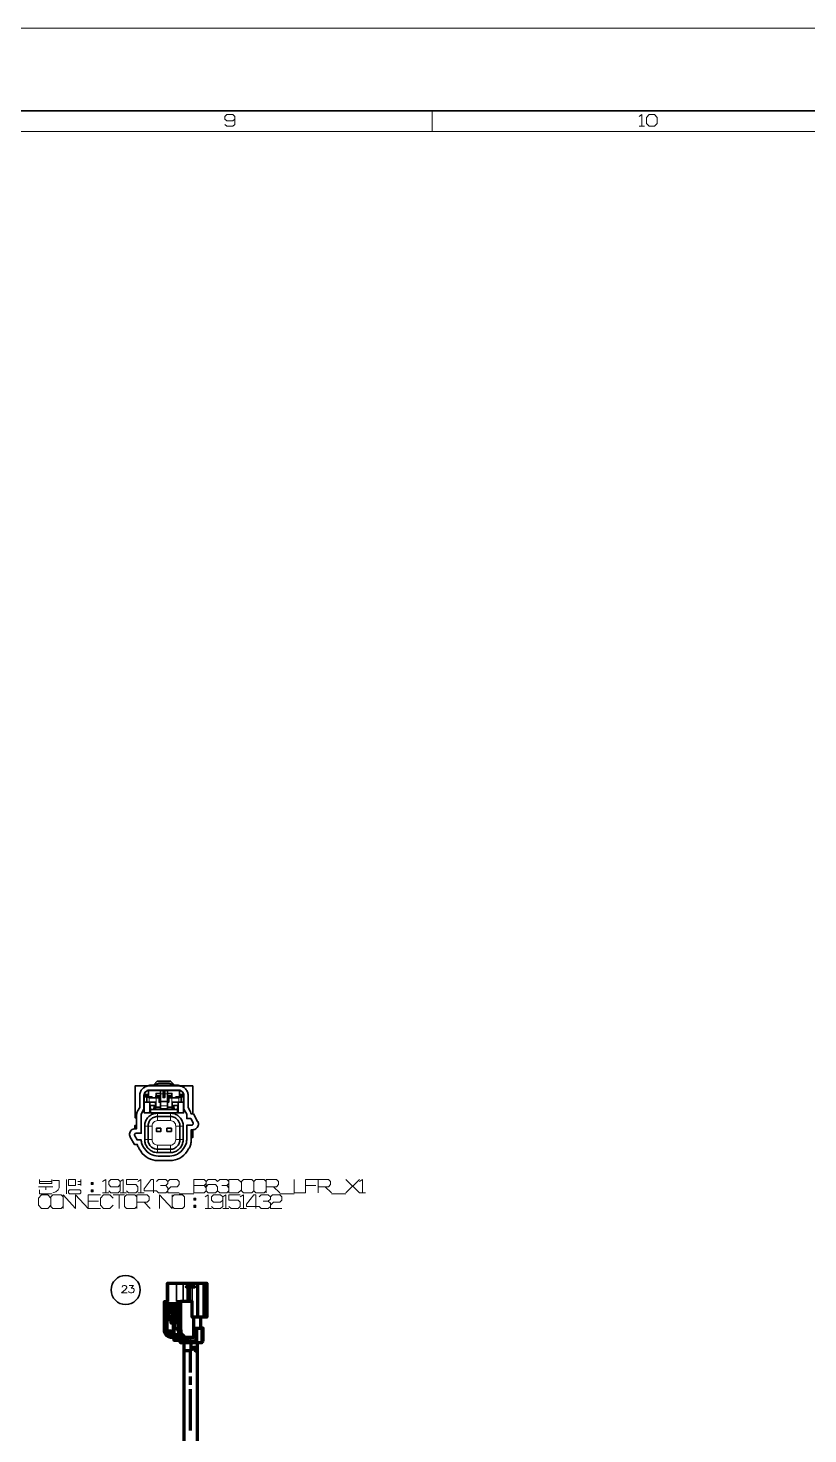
# Model space of a CAD drawing. Header units: millimetres. Extents: x 0 to 174, y 0 to 33.
# Drawn here: x 32.38 to 39.79, y 19.75 to 33.11 of the extents above; entities that cross this region are included whole.
import ezdxf

# ---------------------------------------------------------------- set-up
doc = ezdxf.new("R2010")
doc.units = ezdxf.units.MM
doc.layers.add('PDF2_형상', color=157, linetype='Continuous', true_color=0x405f80)

msp = doc.modelspace()

# ---------------------------------------------------------------- linework, layer by layer
at = {"layer": 'PDF2_형상', "color": 7, "lineweight": 13}
for points in [[(0, 0), (0, 33.11), (173.622, 33.11), (173.622, 0)], [(38.283, 32.288), (38.333, 32.288), (38.359, 32.262), (38.359, 32.203), (38.333, 32.178), (38.283, 32.178), (38.257, 32.203), (38.257, 32.262)], [(0.984, 0.984), (0.984, 32.126), (172.638, 32.126), (172.638, 0.984)], [(32.764, 22.166), (32.833, 22.166), (32.833, 22.107), (32.764, 22.107)], [(32.774, 22.067), (32.873, 22.067), (32.883, 22.058), (32.883, 22.038), (32.873, 22.028), (32.774, 22.028), (32.764, 22.038), (32.764, 22.058)], [(32.981, 22.136), (33.001, 22.136), (33.001, 22.117), (32.981, 22.117)], [(32.981, 22.067), (33.001, 22.067), (33.001, 22.048), (32.981, 22.048)], [(34.29, 22.166), (34.379, 22.166), (34.408, 22.136), (34.408, 22.067), (34.379, 22.038), (34.29, 22.038)], [(34.428, 22.166), (34.507, 22.166), (34.526, 22.146), (34.526, 22.058), (34.507, 22.038), (34.428, 22.038), (34.408, 22.058), (34.408, 22.146)], [(34.546, 22.166), (34.625, 22.166), (34.644, 22.146), (34.644, 22.058), (34.625, 22.038), (34.546, 22.038), (34.526, 22.058), (34.526, 22.146)], [(32.617, 22.018), (32.696, 22.018), (32.715, 21.999), (32.715, 21.91), (32.696, 21.89), (32.617, 21.89), (32.597, 21.91), (32.597, 21.999)], [(33.316, 22.018), (33.394, 22.018), (33.414, 21.999), (33.414, 21.91), (33.394, 21.89), (33.316, 21.89), (33.296, 21.91), (33.296, 21.999)], [(33.768, 22.018), (33.847, 22.018), (33.867, 21.999), (33.867, 21.91), (33.847, 21.89), (33.768, 21.89), (33.749, 21.91), (33.749, 21.999)], [(33.955, 21.989), (33.975, 21.989), (33.975, 21.969), (33.955, 21.969)], [(33.955, 21.92), (33.975, 21.92), (33.975, 21.9), (33.955, 21.9)]]:
    msp.add_lwpolyline(points, close=True, dxfattribs=at)
at = {"layer": 'PDF2_형상', "color": 7, "lineweight": 35}
for points in [[(0.787, 0.787), (0.787, 32.323), (172.835, 32.323), (172.835, 0.787)], [(33.855, 22.544), (33.855, 22.673), (33.855, 22.683), (33.854, 22.693), (33.852, 22.703), (33.849, 22.712), (33.845, 22.721), (33.841, 22.73), (33.836, 22.739), (33.831, 22.747), (33.824, 22.754), (33.818, 22.762), (33.81, 22.768), (33.803, 22.774), (33.794, 22.779), (33.785, 22.784), (33.776, 22.788), (33.767, 22.791), (33.758, 22.793), (33.748, 22.795), (33.738, 22.795), (33.733, 22.796), (33.611, 22.796), (33.601, 22.795), (33.592, 22.794), (33.582, 22.792), (33.572, 22.789), (33.563, 22.786), (33.554, 22.782), (33.546, 22.777), (33.538, 22.771), (33.53, 22.765), (33.523, 22.758), (33.517, 22.751), (33.511, 22.743), (33.505, 22.734), (33.501, 22.726), (33.497, 22.717), (33.494, 22.707), (33.492, 22.698), (33.49, 22.688), (33.489, 22.678), (33.489, 22.673), (33.489, 22.544), (33.489, 22.534), (33.491, 22.524), (33.493, 22.514), (33.495, 22.505), (33.499, 22.496), (33.503, 22.487), (33.508, 22.478), (33.514, 22.47), (33.52, 22.463), (33.527, 22.456), (33.534, 22.449), (33.542, 22.443), (33.55, 22.438), (33.559, 22.433), (33.568, 22.429), (33.577, 22.426), (33.587, 22.424), (33.597, 22.423), (33.606, 22.422), (33.611, 22.422), (33.733, 22.422), (33.743, 22.422), (33.753, 22.423), (33.762, 22.425), (33.772, 22.428), (33.781, 22.431), (33.79, 22.436), (33.798, 22.44), (33.807, 22.446), (33.814, 22.452), (33.821, 22.459), (33.828, 22.467), (33.834, 22.474), (33.839, 22.483), (33.843, 22.491), (33.847, 22.5), (33.85, 22.51), (33.853, 22.519), (33.854, 22.529), (33.855, 22.539)], [(33.521, 22.673), (33.521, 22.544), (33.521, 22.534), (33.523, 22.524), (33.525, 22.515), (33.529, 22.506), (33.534, 22.497), (33.539, 22.489), (33.545, 22.481), (33.553, 22.474), (33.56, 22.468), (33.569, 22.463), (33.578, 22.459), (33.587, 22.456), (33.597, 22.454), (33.607, 22.453), (33.611, 22.453), (33.733, 22.453), (33.743, 22.454), (33.753, 22.455), (33.762, 22.458), (33.771, 22.461), (33.78, 22.466), (33.788, 22.472), (33.796, 22.478), (33.802, 22.485), (33.808, 22.493), (33.813, 22.501), (33.817, 22.51), (33.82, 22.52), (33.823, 22.529), (33.824, 22.539), (33.824, 22.544), (33.824, 22.673), (33.823, 22.683), (33.822, 22.693), (33.819, 22.702), (33.815, 22.712), (33.811, 22.72), (33.805, 22.728), (33.799, 22.736), (33.792, 22.743), (33.784, 22.749), (33.775, 22.754), (33.766, 22.758), (33.757, 22.761), (33.748, 22.763), (33.738, 22.764), (33.733, 22.764), (33.611, 22.764), (33.601, 22.764), (33.592, 22.762), (33.582, 22.759), (33.573, 22.756), (33.564, 22.751), (33.556, 22.746), (33.549, 22.739), (33.542, 22.732), (33.536, 22.724), (33.531, 22.716), (33.527, 22.707), (33.524, 22.697), (33.522, 22.688), (33.521, 22.678)], [(33.643, 22.653), (33.643, 22.623), (33.601, 22.623), (33.601, 22.653)], [(33.743, 22.653), (33.743, 22.623), (33.701, 22.623), (33.701, 22.653)]]:
    msp.add_lwpolyline(points, close=True, dxfattribs=at)
at = {"layer": 'PDF2_형상', "color": 7, "lineweight": 13}
for points in [[(34.345, 32.246), (34.328, 32.229), (34.269, 32.229), (34.252, 32.246), (34.252, 32.271), (34.269, 32.288), (34.328, 32.288), (34.345, 32.271), (34.345, 32.195), (34.328, 32.178), (34.269, 32.178), (34.252, 32.195)], [(36.22, 32.126), (36.22, 32.323)], [(38.189, 32.271), (38.214, 32.288), (38.214, 32.178)], [(38.189, 32.178), (38.24, 32.178)], [(33.532, 23.012), (33.532, 23.014)], [(33.664, 23.008), (33.639, 23.008)], [(33.706, 23.008), (33.68, 23.008)], [(33.812, 23.012), (33.812, 23.014)], [(33.484, 22.964), (33.482, 22.964)], [(33.532, 22.899), (33.532, 22.942)], [(33.597, 22.94), (33.597, 22.853)], [(33.664, 22.979), (33.639, 22.979)], [(33.639, 22.867), (33.706, 22.867)], [(33.706, 22.979), (33.68, 22.979)], [(33.747, 22.853), (33.747, 22.94)], [(33.813, 22.899), (33.813, 22.942)], [(33.86, 22.964), (33.862, 22.964)], [(33.611, 22.725), (33.601, 22.724), (33.592, 22.721), (33.583, 22.717), (33.576, 22.71), (33.569, 22.703), (33.564, 22.694), (33.561, 22.685), (33.56, 22.675), (33.56, 22.673)], [(33.733, 22.725), (33.611, 22.725), (33.611, 22.764), (33.611, 22.796)], [(33.784, 22.673), (33.783, 22.683), (33.781, 22.693), (33.776, 22.701), (33.77, 22.709), (33.763, 22.715), (33.754, 22.72), (33.745, 22.723), (33.735, 22.725), (33.733, 22.725), (33.733, 22.764), (33.733, 22.796)], [(33.489, 22.673), (33.521, 22.673), (33.56, 22.673), (33.56, 22.544), (33.561, 22.534), (33.564, 22.524), (33.568, 22.516), (33.574, 22.508), (33.582, 22.502), (33.59, 22.497), (33.599, 22.494), (33.609, 22.492), (33.611, 22.492), (33.733, 22.492), (33.743, 22.493), (33.752, 22.496), (33.761, 22.501), (33.769, 22.507), (33.775, 22.514), (33.78, 22.523), (33.783, 22.532), (33.784, 22.542), (33.784, 22.544), (33.784, 22.673), (33.824, 22.673), (33.855, 22.673)], [(33.56, 22.544), (33.521, 22.544), (33.489, 22.544)], [(33.611, 22.492), (33.611, 22.453), (33.611, 22.422)], [(33.733, 22.492), (33.733, 22.453), (33.733, 22.422)], [(33.784, 22.544), (33.824, 22.544), (33.855, 22.544)], [(32.479, 22.097), (32.617, 22.097)], [(32.489, 22.166), (32.489, 22.127), (32.607, 22.127), (32.607, 22.166), (32.607, 22.146), (32.489, 22.146)], [(32.489, 22.067), (32.489, 22.028), (32.607, 22.028)], [(32.548, 22.097), (32.548, 22.067)], [(32.617, 22.156), (32.676, 22.156), (32.676, 22.117), (32.676, 22.087), (32.666, 22.067), (32.646, 22.048), (32.617, 22.038)], [(32.745, 22.166), (32.745, 22.028)], [(32.853, 22.146), (32.883, 22.146)], [(32.853, 22.117), (32.883, 22.117)], [(32.883, 22.166), (32.883, 22.107)], [(32.991, 22.136), (32.991, 22.117)], [(32.991, 22.067), (32.991, 22.048)], [(33.089, 22.146), (33.119, 22.166), (33.119, 22.038)], [(33.257, 22.117), (33.237, 22.097), (33.168, 22.097), (33.148, 22.117), (33.148, 22.146), (33.168, 22.166), (33.237, 22.166), (33.257, 22.146), (33.257, 22.058), (33.237, 22.038), (33.168, 22.038), (33.148, 22.058)], [(33.257, 22.146), (33.286, 22.166), (33.286, 22.038)], [(33.424, 22.166), (33.316, 22.166), (33.316, 22.117), (33.404, 22.117), (33.424, 22.097), (33.424, 22.058), (33.404, 22.038), (33.335, 22.038), (33.316, 22.058)], [(33.424, 22.146), (33.453, 22.166), (33.453, 22.038)], [(33.572, 22.038), (33.572, 22.166), (33.552, 22.166), (33.483, 22.077), (33.483, 22.058), (33.601, 22.058), (33.621, 22.038), (33.69, 22.038), (33.709, 22.058), (33.709, 22.087), (33.69, 22.107), (33.64, 22.107), (33.69, 22.107), (33.709, 22.127), (33.709, 22.146), (33.69, 22.166), (33.621, 22.166), (33.601, 22.146)], [(33.709, 22.146), (33.729, 22.166), (33.798, 22.166), (33.818, 22.146), (33.818, 22.117), (33.798, 22.097), (33.739, 22.097), (33.709, 22.067), (33.709, 22.038), (33.818, 22.038)], [(34.054, 22.107), (34.074, 22.087), (34.074, 22.058), (34.054, 22.038), (33.955, 22.038), (33.955, 22.166), (34.054, 22.166), (34.074, 22.146), (34.074, 22.127), (34.054, 22.107), (33.955, 22.107)], [(34.182, 22.058), (34.202, 22.038), (34.27, 22.038), (34.29, 22.058), (34.29, 22.087), (34.27, 22.107), (34.221, 22.107), (34.27, 22.107), (34.29, 22.127), (34.29, 22.146), (34.27, 22.166), (34.202, 22.166), (34.182, 22.146), (34.162, 22.166), (34.093, 22.166), (34.074, 22.146), (34.074, 22.058), (34.093, 22.038), (34.162, 22.038), (34.182, 22.058), (34.182, 22.097), (34.162, 22.117), (34.093, 22.117), (34.074, 22.097)], [(34.644, 22.038), (34.644, 22.166), (34.743, 22.166), (34.762, 22.146), (34.762, 22.117), (34.743, 22.097), (34.644, 22.097)], [(34.713, 22.097), (34.772, 22.038)], [(34.91, 22.166), (34.91, 22.038), (35.018, 22.038), (35.018, 22.166), (35.137, 22.166)], [(35.117, 22.107), (35.018, 22.107)], [(35.137, 22.038), (35.137, 22.166), (35.235, 22.166), (35.255, 22.146), (35.255, 22.117), (35.235, 22.097), (35.137, 22.097)], [(35.205, 22.097), (35.264, 22.038)], [(35.402, 22.166), (35.53, 22.038), (35.589, 22.038)], [(35.53, 22.166), (35.402, 22.038)], [(35.53, 22.146), (35.56, 22.166), (35.56, 22.038)], [(32.597, 21.989), (32.568, 22.018), (32.509, 22.018), (32.479, 21.989), (32.479, 21.92), (32.509, 21.89), (32.568, 21.89), (32.597, 21.92)], [(32.715, 21.89), (32.715, 22.018), (32.833, 21.89), (32.833, 22.018)], [(32.833, 21.89), (32.833, 22.018), (32.952, 21.89), (32.952, 22.018)], [(33.07, 22.018), (32.952, 22.018), (32.952, 21.89), (33.07, 21.89)], [(33.05, 21.959), (32.952, 21.959)], [(33.188, 21.989), (33.158, 22.018), (33.099, 22.018), (33.07, 21.989), (33.07, 21.92), (33.099, 21.89), (33.158, 21.89), (33.188, 21.92)], [(33.089, 22.038), (33.148, 22.038)], [(33.188, 22.018), (33.296, 22.018)], [(33.247, 22.018), (33.247, 21.89)], [(33.257, 22.038), (33.316, 22.038)], [(33.414, 21.89), (33.414, 22.018), (33.512, 22.018), (33.532, 21.999), (33.532, 21.969), (33.512, 21.949), (33.414, 21.949)], [(33.424, 22.038), (33.483, 22.038)], [(33.483, 21.949), (33.542, 21.89)], [(33.631, 21.89), (33.631, 22.018), (33.749, 21.89), (33.749, 22.018)], [(33.818, 22.028), (33.955, 22.028)], [(33.965, 21.989), (33.965, 21.969)], [(33.965, 21.92), (33.965, 21.9)], [(34.064, 21.999), (34.093, 22.018), (34.093, 21.89)], [(34.231, 21.969), (34.211, 21.949), (34.143, 21.949), (34.123, 21.969), (34.123, 21.999), (34.143, 22.018), (34.211, 22.018), (34.231, 21.999), (34.231, 21.91), (34.211, 21.89), (34.143, 21.89), (34.123, 21.91)], [(34.231, 21.999), (34.261, 22.018), (34.261, 21.89)], [(34.398, 22.018), (34.29, 22.018), (34.29, 21.969), (34.379, 21.969), (34.398, 21.949), (34.398, 21.91), (34.379, 21.89), (34.31, 21.89), (34.29, 21.91)], [(34.398, 21.999), (34.428, 22.018), (34.428, 21.89)], [(34.546, 21.89), (34.546, 22.018), (34.526, 22.018), (34.457, 21.93), (34.457, 21.91), (34.576, 21.91), (34.595, 21.89), (34.664, 21.89), (34.684, 21.91), (34.684, 21.939), (34.664, 21.959), (34.615, 21.959), (34.664, 21.959), (34.684, 21.979), (34.684, 21.999), (34.664, 22.018), (34.595, 22.018), (34.576, 21.999)], [(34.684, 21.999), (34.703, 22.018), (34.772, 22.018), (34.792, 21.999), (34.792, 21.969), (34.772, 21.949), (34.713, 21.949), (34.684, 21.92), (34.684, 21.89), (34.792, 21.89)], [(34.772, 22.028), (34.91, 22.028)], [(35.264, 22.028), (35.402, 22.028)], [(34.064, 21.89), (34.123, 21.89)], [(34.231, 21.89), (34.29, 21.89)], [(34.398, 21.89), (34.457, 21.89)]]:
    msp.add_lwpolyline(points, dxfattribs=at)
at = {"layer": 'PDF2_형상', "color": 7, "lineweight": 35}
msp.add_lwpolyline([(33.73, 22.345), (33.614, 22.345, -0.254292), (33.452, 22.433), (33.437, 22.456), (33.434, 22.462), (33.429, 22.471), (33.425, 22.48), (33.421, 22.489), (33.418, 22.498), (33.392, 22.498), (33.352, 22.568), (33.35, 22.571), (33.347, 22.58), (33.345, 22.59), (33.345, 22.6), (33.347, 22.609), (33.35, 22.618), (33.356, 22.627), (33.362, 22.634), (33.37, 22.64), (33.379, 22.644), (33.388, 22.647), (33.398, 22.648), (33.412, 22.648), (33.412, 22.778), (33.413, 22.788), (33.415, 22.798), (33.418, 22.807), (33.422, 22.816), (33.442, 22.849), (33.442, 22.964), (33.442, 22.968), (33.443, 22.978), (33.445, 22.988), (33.448, 22.997), (33.452, 23.006), (33.457, 23.014), (33.463, 23.022), (33.47, 23.029), (33.477, 23.036), (33.486, 23.041), (33.494, 23.046), (33.503, 23.049), (33.513, 23.052), (33.523, 23.054), (33.532, 23.054), (33.812, 23.054), (33.817, 23.054), (33.826, 23.053), (33.836, 23.051), (33.845, 23.048), (33.854, 23.044), (33.863, 23.039), (33.87, 23.033), (33.877, 23.026), (33.884, 23.018), (33.889, 23.01), (33.894, 23.002), (33.898, 22.993), (33.9, 22.983), (33.902, 22.973), (33.902, 22.964), (33.902, 22.849), (33.922, 22.816), (33.922, 22.815), (33.926, 22.807), (33.929, 22.797), (33.931, 22.788), (33.952, 22.788), (33.992, 22.718), (33.994, 22.715), (33.997, 22.706), (33.999, 22.696), (33.999, 22.686), (33.997, 22.677), (33.994, 22.668), (33.989, 22.659), (33.982, 22.652), (33.974, 22.646), (33.965, 22.642), (33.956, 22.639), (33.946, 22.638), (33.932, 22.638), (33.932, 22.541), (33.932, 22.54), (33.932, 22.53), (33.931, 22.52), (33.929, 22.51), (33.927, 22.501), (33.924, 22.492), (33.92, 22.482), (33.917, 22.473), (33.912, 22.464), (33.907, 22.456), (33.892, 22.433, -0.254529)], format="xyb", close=True, dxfattribs=at)
for points in [[(33.412, 22.745), (33.398, 22.754), (33.398, 22.786), (33.398, 23.054), (33.532, 23.054)], [(33.508, 22.899), (33.508, 22.951), (33.485, 22.951), (33.485, 22.951), (33.484, 22.948), (33.484, 22.964), (33.485, 22.971), (33.487, 22.98), (33.491, 22.989), (33.497, 22.997), (33.505, 23.003), (33.513, 23.008), (33.523, 23.011), (33.532, 23.012), (33.812, 23.012), (33.819, 23.011), (33.828, 23.009), (33.837, 23.005), (33.845, 22.999), (33.851, 22.991), (33.856, 22.983), (33.859, 22.973), (33.86, 22.964), (33.86, 22.948), (33.859, 22.951), (33.859, 22.798), (33.859, 22.838), (33.862, 22.833), (33.862, 22.964), (33.861, 22.973), (33.858, 22.983), (33.853, 22.991), (33.847, 22.999), (33.84, 23.005), (33.831, 23.01), (33.822, 23.013), (33.812, 23.014), (33.532, 23.014), (33.523, 23.013), (33.513, 23.01), (33.505, 23.005), (33.497, 22.999), (33.491, 22.991), (33.486, 22.983), (33.483, 22.973), (33.482, 22.964), (33.482, 22.833), (33.485, 22.838), (33.485, 22.798), (33.859, 22.798)], [(33.484, 22.956), (33.526, 22.956), (33.526, 22.972), (33.49, 22.972), (33.49, 22.987)], [(33.825, 23.054), (33.816, 23.058), (33.806, 23.061), (33.797, 23.062), (33.795, 23.062), (33.549, 23.062), (33.539, 23.061), (33.53, 23.059), (33.521, 23.055), (33.52, 23.054)], [(33.706, 22.906), (33.706, 22.867), (33.706, 22.838), (33.639, 22.838), (33.639, 22.867), (33.639, 22.906), (33.639, 22.979), (33.639, 23.008), (33.639, 23.011), (33.526, 23.011), (33.526, 22.972)], [(33.771, 23.062), (33.735, 23.101), (33.609, 23.101), (33.574, 23.062)], [(33.589, 23.062), (33.589, 23.062), (33.596, 23.069), (33.605, 23.075), (33.613, 23.078), (33.623, 23.081), (33.633, 23.082), (33.712, 23.082), (33.712, 23.082), (33.722, 23.081), (33.731, 23.078), (33.74, 23.074), (33.748, 23.069), (33.756, 23.062)], [(33.639, 22.906), (33.706, 22.906), (33.706, 22.979), (33.706, 23.008), (33.706, 23.011), (33.819, 23.011), (33.819, 22.972), (33.854, 22.972), (33.854, 22.987)], [(33.68, 23.012), (33.68, 22.944), (33.664, 22.944), (33.664, 23.012)], [(33.946, 22.788), (33.946, 23.054), (33.812, 23.054)], [(33.556, 22.952), (33.546, 22.952), (33.536, 22.952), (33.528, 22.952), (33.484, 22.952)], [(33.485, 22.951), (33.485, 22.798)], [(33.639, 22.846), (33.638, 22.846), (33.638, 22.834), (33.593, 22.834), (33.593, 22.853), (33.593, 22.899), (33.532, 22.899), (33.508, 22.899), (33.485, 22.899)], [(33.556, 22.952), (33.559, 22.951), (33.561, 22.949), (33.566, 22.942), (33.593, 22.942), (33.594, 22.948), (33.595, 22.952), (33.596, 22.952), (33.637, 22.952), (33.635, 22.952), (33.634, 22.951), (33.632, 22.949), (33.626, 22.94), (33.626, 22.94), (33.597, 22.94), (33.543, 22.941), (33.533, 22.942), (33.532, 22.942), (33.532, 22.942), (33.523, 22.947), (33.514, 22.95), (33.508, 22.952)], [(33.537, 22.899), (33.537, 22.87), (33.54, 22.87)], [(33.537, 22.803), (33.537, 22.899)], [(33.579, 22.831), (33.579, 22.87), (33.578, 22.87), (33.54, 22.87), (33.543, 22.831), (33.544, 22.831)], [(33.576, 22.831), (33.578, 22.87)], [(33.593, 22.853), (33.597, 22.853), (33.639, 22.853)], [(33.639, 22.962), (33.596, 22.962), (33.596, 22.952)], [(33.597, 22.962), (33.597, 22.983), (33.639, 22.983)], [(33.632, 22.904), (33.626, 22.899), (33.626, 22.94)], [(33.639, 22.899), (33.626, 22.899)], [(33.639, 22.901), (33.637, 22.901), (33.632, 22.904), (33.632, 22.916), (33.637, 22.919), (33.637, 22.952), (33.639, 22.952)], [(33.639, 22.919), (33.637, 22.919)], [(33.706, 22.983), (33.748, 22.983), (33.748, 22.962)], [(33.706, 22.962), (33.748, 22.962), (33.748, 22.952)], [(33.788, 22.952), (33.786, 22.951), (33.783, 22.949), (33.778, 22.942), (33.751, 22.942), (33.751, 22.944), (33.751, 22.945), (33.75, 22.949), (33.749, 22.952), (33.748, 22.952), (33.708, 22.952), (33.706, 22.952)], [(33.718, 22.899), (33.718, 22.94), (33.718, 22.94), (33.713, 22.949), (33.71, 22.951), (33.708, 22.952), (33.708, 22.919), (33.706, 22.919)], [(33.706, 22.901), (33.707, 22.901), (33.712, 22.904), (33.718, 22.899), (33.706, 22.899)], [(33.706, 22.846), (33.706, 22.846), (33.707, 22.834), (33.751, 22.834), (33.751, 22.853), (33.751, 22.899), (33.813, 22.899), (33.836, 22.899)], [(33.706, 22.853), (33.747, 22.853), (33.751, 22.853)], [(33.708, 22.919), (33.712, 22.916), (33.712, 22.904)], [(33.836, 22.952), (33.827, 22.949), (33.818, 22.945), (33.813, 22.942), (33.812, 22.942), (33.811, 22.942), (33.801, 22.941), (33.747, 22.94), (33.718, 22.94)], [(33.765, 22.831), (33.765, 22.87), (33.766, 22.87), (33.768, 22.831)], [(33.766, 22.87), (33.804, 22.87)], [(33.86, 22.952), (33.816, 22.952), (33.806, 22.952), (33.796, 22.952), (33.788, 22.952)], [(33.807, 22.899), (33.807, 22.87), (33.804, 22.87), (33.801, 22.831), (33.8, 22.831)], [(33.808, 22.803), (33.808, 22.899)], [(33.86, 22.956), (33.819, 22.956), (33.819, 22.972)], [(33.859, 22.899), (33.836, 22.899), (33.836, 22.951), (33.859, 22.951), (33.859, 22.951)], [(33.482, 22.833), (33.456, 22.787), (33.456, 22.605), (33.408, 22.605), (33.399, 22.602), (33.393, 22.594), (33.393, 22.585), (33.395, 22.581), (33.417, 22.542), (33.456, 22.542), (33.456, 22.532), (33.458, 22.522), (33.46, 22.513), (33.463, 22.503), (33.466, 22.494), (33.471, 22.485), (33.475, 22.477)], [(33.398, 22.786), (33.413, 22.786)], [(33.541, 22.798), (33.541, 22.805), (33.532, 22.801), (33.528, 22.798)], [(33.8, 22.798), (33.8, 22.831), (33.544, 22.831), (33.544, 22.798)], [(33.816, 22.798), (33.808, 22.803), (33.804, 22.805), (33.804, 22.798)], [(33.412, 22.679), (33.397, 22.679), (33.397, 22.648)], [(33.932, 22.565), (33.948, 22.565), (33.948, 22.638)]]:
    msp.add_lwpolyline(points, dxfattribs=at)
msp.add_lwpolyline([(33.862, 22.833), (33.889, 22.787), (33.889, 22.744), (33.927, 22.744), (33.95, 22.705), (33.951, 22.701), (33.951, 22.692), (33.945, 22.684), (33.936, 22.681), (33.889, 22.681), (33.889, 22.544), (33.889, 22.542), (33.888, 22.532), (33.887, 22.523), (33.885, 22.513), (33.882, 22.504), (33.878, 22.494), (33.874, 22.486), (33.869, 22.477), (33.857, 22.459, -0.254765), (33.727, 22.388), (33.617, 22.388, -0.255584), (33.487, 22.459), (33.475, 22.477)], format="xyb", dxfattribs=at)
at = {"layer": 'PDF2_형상', "color": 18, "lineweight": 13, "true_color": 0x260000}
for points in [[(33.322, 21.089), (33.269, 21.089), (33.307, 21.12), (33.314, 21.129), (33.318, 21.136), (33.318, 21.142), (33.314, 21.15), (33.311, 21.155), (33.303, 21.158), (33.29, 21.158), (33.282, 21.155), (33.279, 21.151), (33.274, 21.145), (33.274, 21.141)], [(33.335, 21.101), (33.339, 21.096), (33.342, 21.092), (33.354, 21.089), (33.367, 21.089), (33.38, 21.092), (33.387, 21.099), (33.39, 21.109), (33.39, 21.116), (33.387, 21.126), (33.383, 21.129), (33.377, 21.132), (33.361, 21.132), (33.384, 21.158), (33.343, 21.158)]]:
    msp.add_lwpolyline(points, dxfattribs=at)
at = {"layer": 'PDF2_형상', "lineweight": 70}
for points in [[(33.706, 21.005), (33.706, 21.179), (33.714, 21.179), (33.793, 21.179), (33.856, 21.179), (33.903, 21.179), (33.922, 21.179), (33.94, 21.179), (33.994, 21.179), (33.998, 21.179), (34.044, 21.179), (34.062, 21.179), (34.066, 21.179), (34.071, 21.179), (34.079, 21.179), (34.079, 20.857), (34.071, 20.857), (34.066, 20.857), (34.062, 20.857), (34.044, 20.857), (33.998, 20.857), (33.994, 20.857), (33.954, 20.857), (33.954, 20.663), (33.896, 20.663), (33.883, 20.663, -0.320834), (33.824, 20.71), (33.816, 20.717), (33.809, 20.724), (33.808, 20.732), (33.807, 20.741), (33.807, 20.984), (33.699, 20.984), (33.699, 20.741), (33.7, 20.732), (33.701, 20.724), (33.697, 20.717), (33.693, 20.71), (33.73, 20.71), (33.73, 20.697), (33.741, 20.697), (33.741, 20.724)], [(33.791, 20.668), (33.791, 20.663), (33.753, 20.663), (33.741, 20.663, -0.414633), (33.676, 20.741), (33.676, 21.005), (33.714, 21.005)], [(33.793, 21.005), (33.831, 21.005), (33.831, 20.741, 0.416564), (33.896, 20.663)]]:
    msp.add_lwpolyline(points, format="xyb", dxfattribs=at)
at = {"layer": 'PDF2_형상', "lineweight": 35}
for points in [[(33.714, 21.179), (33.714, 21.005)], [(33.793, 21.179), (33.793, 21.005)], [(33.856, 21.179), (33.856, 21.005)], [(33.922, 21.179), (33.922, 21.005)], [(33.94, 21.179), (33.94, 21.005)], [(33.998, 20.857), (33.998, 21.179)], [(34.044, 20.857), (34.044, 21.179)], [(34.066, 21.179), (34.066, 20.857)], [(34.071, 21.179), (34.071, 20.857)], [(33.715, 20.84), (33.715, 20.972)], [(33.731, 20.947), (33.731, 20.957)], [(33.731, 20.928), (33.731, 20.937)], [(33.731, 20.908), (33.731, 20.918)], [(33.753, 20.947), (33.753, 20.957)], [(33.753, 20.928), (33.753, 20.937)], [(33.753, 20.908), (33.753, 20.918)], [(33.785, 20.84), (33.785, 20.972)], [(33.676, 20.741), (33.699, 20.741)], [(33.774, 20.83), (33.762, 20.83)], [(33.785, 20.805), (33.774, 20.805)], [(33.807, 20.805), (33.805, 20.805)], [(33.807, 20.741), (33.831, 20.741)], [(33.818, 20.638), (33.836, 20.638), (33.836, 20.639)], [(33.858, 20.639), (33.858, 20.638), (33.836, 20.638), (33.836, 20.633), (33.837, 20.629), (33.839, 20.625), (33.842, 20.621), (33.845, 20.618), (33.848, 20.616), (33.851, 20.615), (33.855, 20.614)], [(33.974, 20.638), (33.858, 20.638), (33.858, 20.633), (33.859, 20.629), (33.861, 20.625), (33.864, 20.621), (33.867, 20.618), (33.87, 20.616), (33.874, 20.615), (33.877, 20.614)], [(33.863, 20.537), (33.863, 20.614)], [(33.922, 20.536), (33.922, 20.614)], [(33.938, 20.536), (33.938, 20.614)], [(33.985, 20.536), (33.985, 20.614)], [(34.045, 20.638), (34.033, 20.638)]]:
    msp.add_lwpolyline(points, dxfattribs=at)
at = {"layer": 'PDF2_형상', "color": 60, "lineweight": 70, "true_color": 0xbfff00}
for points in [[(33.916, 21.145), (33.938, 21.145), (33.905, 21.145), (33.883, 21.145)], [(33.911, 21.145), (33.934, 21.145), (33.966, 21.145), (33.944, 21.145)]]:
    msp.add_lwpolyline(points, close=True, dxfattribs=at)
at = {"layer": 'PDF2_형상', "lineweight": 70}
for points in [[(33.903, 21.005), (33.903, 21.179)], [(33.994, 20.857), (33.994, 21.179)], [(34.062, 20.857), (34.062, 21.179)], [(33.77, 20.984), (33.766, 20.972)], [(33.774, 20.984), (33.771, 20.972)], [(33.775, 20.972), (33.777, 20.972), (33.78, 20.973), (33.783, 20.975), (33.785, 20.978), (33.787, 20.984)], [(33.782, 20.972), (33.785, 20.972), (33.787, 20.973), (33.79, 20.975), (33.792, 20.978), (33.794, 20.984)], [(33.954, 20.857), (33.941, 20.857), (33.941, 21.005), (33.831, 21.005)], [(33.807, 20.972), (33.785, 20.972), (33.715, 20.972), (33.71, 20.972), (33.71, 20.835)], [(33.752, 20.862), (33.765, 20.861), (33.778, 20.859), (33.778, 20.897), (33.752, 20.897), (33.716, 20.897), (33.716, 20.862), (33.719, 20.861), (33.722, 20.859), (33.732, 20.862), (33.742, 20.863)], [(33.752, 20.897), (33.752, 20.862), (33.743, 20.863), (33.734, 20.863), (33.726, 20.863), (33.717, 20.862), (33.716, 20.862)], [(33.733, 20.972), (33.74, 20.98), (33.752, 20.98), (33.752, 20.972)], [(33.763, 20.861), (33.763, 20.846), (33.762, 20.83), (33.762, 20.824), (33.76, 20.816), (33.757, 20.809), (33.755, 20.805), (33.75, 20.802), (33.745, 20.8)], [(33.746, 20.972), (33.752, 20.98)], [(33.763, 20.972), (33.765, 20.972), (33.767, 20.972)], [(34.024, 20.752), (34.024, 20.857)], [(33.73, 20.71), (33.741, 20.724), (33.701, 20.724)], [(33.725, 20.83), (33.726, 20.83), (33.728, 20.831), (33.723, 20.831), (33.718, 20.831), (33.713, 20.833), (33.71, 20.834), (33.71, 20.835), (33.71, 20.836), (33.711, 20.837), (33.712, 20.838), (33.715, 20.84), (33.718, 20.841), (33.734, 20.845), (33.743, 20.846), (33.751, 20.847), (33.76, 20.846), (33.768, 20.845), (33.776, 20.843), (33.785, 20.84), (33.798, 20.835), (33.806, 20.833)], [(33.725, 20.831), (33.725, 20.83), (33.74, 20.83), (33.746, 20.833), (33.752, 20.837)], [(33.763, 20.846), (33.746, 20.843), (33.73, 20.837), (33.729, 20.837), (33.752, 20.837), (33.752, 20.845)], [(33.774, 20.803), (33.77, 20.801), (33.767, 20.8), (33.745, 20.8), (33.741, 20.8), (33.741, 20.821), (33.741, 20.842)], [(33.741, 20.697), (33.763, 20.697), (33.763, 20.8)], [(33.77, 20.692), (33.77, 20.749), (33.807, 20.749)], [(33.774, 20.749), (33.774, 20.805), (33.774, 20.843)], [(33.785, 20.84), (33.785, 20.805), (33.805, 20.805), (33.806, 20.834)], [(33.799, 20.835), (33.799, 20.805)], [(33.804, 20.692), (33.813, 20.692), (33.813, 20.72)], [(34.033, 20.617), (34.04, 20.624), (34.044, 20.633), (34.045, 20.638), (34.045, 20.752), (34.033, 20.752), (34.033, 20.614), (33.986, 20.614), (33.96, 20.614), (33.877, 20.614), (33.855, 20.614), (33.841, 20.614)], [(33.953, 20.752), (33.974, 20.752), (33.986, 20.752), (34.033, 20.752)], [(33.974, 20.752), (33.974, 20.638), (33.973, 20.629), (33.97, 20.621), (33.966, 20.616), (33.963, 20.615), (33.96, 20.614)], [(33.986, 20.614), (33.986, 20.752)], [(33.803, 20.668), (33.803, 20.662)], [(33.85, 20.674), (33.849, 20.668), (33.804, 20.668)], [(33.818, 20.639), (33.818, 20.638), (33.82, 20.629), (33.825, 20.621), (33.833, 20.616), (33.841, 20.614), (33.83, 20.614), (33.83, 20.617)], [(33.819, 20.662), (33.819, 20.668)], [(33.867, 20.665), (33.867, 20.662), (33.843, 20.662)], [(33.895, 20.663), (33.895, 20.639), (33.843, 20.639)], [(33.855, 20.67), (33.855, 20.662)], [(33.861, 20.614), (33.861, 20.536)], [(33.955, 20.539), (33.955, 20.57), (33.961, 20.57), (33.975, 20.57), (33.975, 20.56), (33.968, 20.536), (33.985, 20.536), (33.99, 20.536), (33.99, 20.614)], [(33.86, 20.536), (33.86, 16.875)], [(33.938, 20.536), (33.922, 20.536), (33.866, 20.536)], [(33.975, 20.56), (33.961, 20.56), (33.961, 20.57)], [(33.99, 16.875), (33.99, 20.536), (33.99, 20.536), (33.99, 20.536), (33.99, 20.536)]]:
    msp.add_lwpolyline(points, dxfattribs=at)
for points in [[(33.774, 20.947), (33.774, 20.957), (33.753, 20.957), (33.731, 20.957), (33.726, 20.957), (33.726, 20.947), (33.731, 20.947), (33.753, 20.947)], [(33.774, 20.928), (33.774, 20.937), (33.753, 20.937), (33.731, 20.937), (33.726, 20.937), (33.726, 20.928), (33.731, 20.928), (33.753, 20.928)], [(33.774, 20.908), (33.774, 20.918), (33.753, 20.918), (33.731, 20.918), (33.726, 20.918), (33.726, 20.908), (33.731, 20.908), (33.753, 20.908)], [(33.804, 20.668), (33.761, 20.668), (33.761, 20.692), (33.804, 20.692)], [(33.843, 20.662), (33.766, 20.662), (33.766, 20.639), (33.843, 20.639)]]:
    msp.add_lwpolyline(points, close=True, dxfattribs=at)
at = {"layer": 'PDF2_형상', "color": 18, "lineweight": 35, "true_color": 0x260000}
for points in [[(33.925, 20.33), (33.925, 20.672)], [(33.925, 20.212), (33.925, 20.291)], [(33.925, 19.779), (33.925, 20.173)]]:
    msp.add_lwpolyline(points, dxfattribs=at)
at = {"layer": 'PDF2_형상', "color": 3, "lineweight": 70}
for points in [[(33.925, 20.33), (33.925, 20.536)], [(33.925, 20.212), (33.925, 20.291)], [(33.925, 19.779), (33.925, 20.173)]]:
    msp.add_lwpolyline(points, dxfattribs=at)
at = {"layer": 'PDF2_형상', "color": 18, "lineweight": 35, "true_color": 0x260000}
msp.add_circle((33.308, 21.115), 0.138, dxfattribs=at)
at = {"layer": 'PDF2_형상', "lineweight": 70}
msp.add_arc((33.756, 20.728), 0.0653, 196.0257, 267.1778, dxfattribs=at)

doc.saveas('drawing.dxf')
